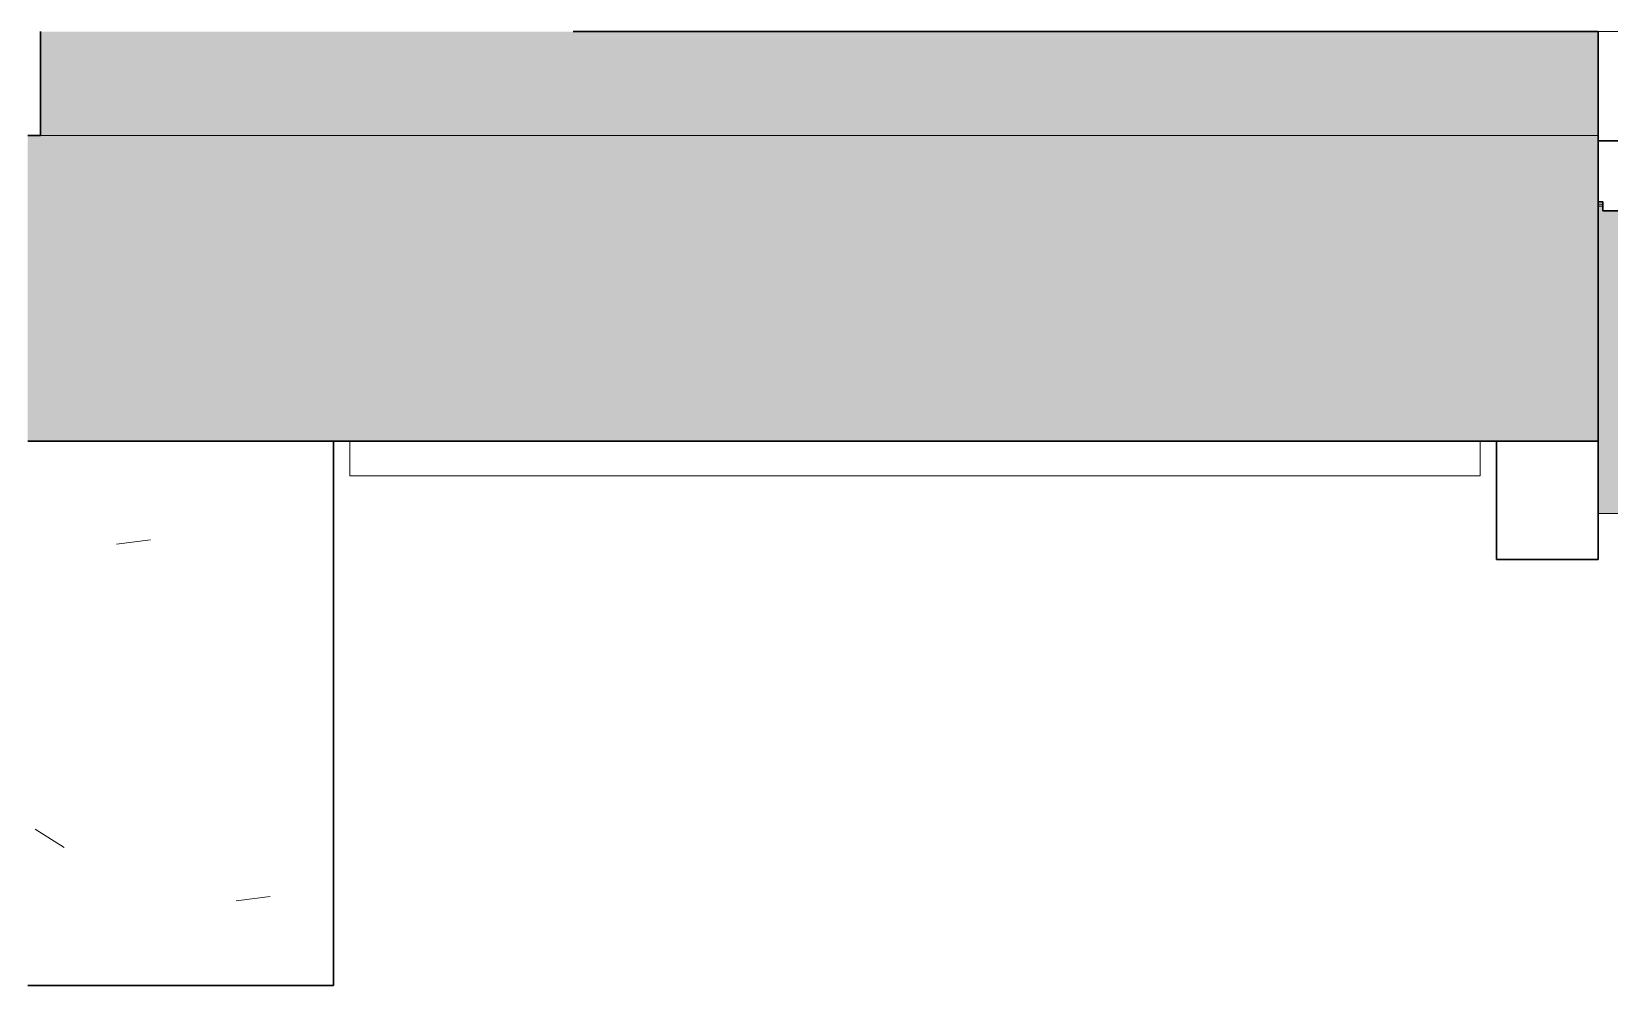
# Model space of a CAD drawing. Header units: millimetres. Extents: x 155927 to 295199, y -4084 to 97293.
# Drawn here: x 161621 to 163170, y 8434 to 9370 of the extents above; entities that cross this region are included whole.
import ezdxf

# ---------------------------------------------------------------- set-up
doc = ezdxf.new("R2010")
doc.units = ezdxf.units.MM
doc.header["$MEASUREMENT"] = 0
for name, color, linetype, lineweight in [('A-GLAZ', 7, 'CONTINUOUS', 9), ('A-GLAZ-CURT', 7, 'CONTINUOUS', 9), ('A-WALL', 7, 'CONTINUOUS', 9), ('A-WALL-PATT', 7, 'CONTINUOUS', 9), ('I-WALL', 7, 'CONTINUOUS', 9)]:
    doc.layers.add(name, color=color, linetype=linetype, lineweight=lineweight)

msp = doc.modelspace()

# ---------------------------------------------------------------- hatches: boundary and pattern name
at = {"layer": 'A-GLAZ'}
h = msp.add_hatch(color=256, dxfattribs=at)
h.paths.add_polyline_path([(174942.8, 9198.3), (174942.8, 9200.4), (174938.5, 9200.4), (174938.5, 9198.3)], flags=0)
h.paths.add_polyline_path([(173345.7, 9198.3), (173547.2, 9198.3), (173547.2, 9200.4), (172342.5, 9200.4), (172342.5, 9198.3), (172745.3, 9198.3)], flags=0)
h.paths.add_polyline_path([(170944.3, 9198.3), (170951.2, 9198.3), (170951.2, 9200.4), (169746.5, 9200.4), (169746.5, 9198.3), (169756.2, 9198.3)], flags=0)
h.paths.add_polyline_path([(168345.5, 9198.3), (168355.2, 9198.3), (168355.2, 9200.4), (167150.5, 9200.4), (167150.5, 9198.3), (167942.6, 9198.3)], flags=0)
h.paths.add_polyline_path([(165759.2, 9198.3), (165759.2, 9200.4), (164554.5, 9200.4), (164554.5, 9198.3), (165749.5, 9198.3)], flags=0)
h.paths.add_polyline_path([(163158.8, 9198.3), (163163.2, 9198.3), (163163.2, 9200.4), (163158.8, 9200.4)], flags=0)
msp.add_hatch(color=256, dxfattribs=at).paths.add_polyline_path([(175042.8, 8896.6), (175042.8, 8933.6), (174942.8, 8933.6), (174942.8, 9198.3), (174938.5, 9198.3), (174938.5, 9193.6), (173547.2, 9193.6), (173547.2, 9198.3), (172342.5, 9198.3), (172342.5, 9193.6), (170951.2, 9193.6), (170951.2, 9198.3), (169746.5, 9198.3), (169746.5, 9193.6), (168355.2, 9193.6), (168355.2, 9198.3), (167150.5, 9198.3), (167150.5, 9193.6), (165759.2, 9193.6), (165759.2, 9198.3), (164554.5, 9198.3), (164554.5, 9193.6), (163163.2, 9193.6), (163163.2, 9198.3), (163158.8, 9198.3), (163158.8, 8896.6), (174942.8, 8896.6)], flags=0)
at = {"layer": 'A-WALL-PATT'}
msp.add_hatch(color=256, dxfattribs=at).paths.add_polyline_path([(163158.8, 9267.6), (163158.8, 9369.6), (161630.3, 9369.6), (161630.3, 9267.6), (163139.9, 9267.6)], flags=0)
h = msp.add_hatch(color=256, dxfattribs=at)
h.paths.add_polyline_path([(231140.8, 8967.6), (231140.8, 9267.6), (230059.8, 9267.6), (230059.8, 8967.6), (230978.5, 8967.6)], flags=0)
h.paths.add_polyline_path([(228577.1, 8967.6), (228775.8, 8967.6), (228775.8, 9267.6), (227617.8, 9267.6), (227617.8, 8967.6)], flags=0)
h.paths.add_polyline_path([(225983.8, 8967.6), (225983.8, 9267.6), (224442.8, 9267.6), (224442.8, 8967.6), (224975.1, 8967.6)], flags=0)
h.paths.add_polyline_path([(209658.8, 8967.6), (209658.8, 9267.6), (208317.8, 9267.6), (208317.8, 8967.6), (209366.2, 8967.6)], flags=0)
h.paths.add_polyline_path([(203963.1, 8967.6), (204033.8, 8967.6), (204033.8, 9267.6), (202692.8, 9267.6), (202692.8, 8967.6), (203362.8, 8967.6)], flags=0)
h.paths.add_polyline_path([(199908.8, 8967.6), (199908.8, 9267.6), (197042.8, 9267.6), (197042.8, 8967.6), (198560, 8967.6)], flags=0)
h.paths.add_polyline_path([(194508.8, 8967.6), (194508.8, 9267.6), (191992.8, 9267.6), (191992.8, 8967.6), (193757.3, 8967.6)], flags=0)
h.paths.add_polyline_path([(190358.8, 8967.6), (190358.8, 9267.6), (187692.8, 9267.6), (187692.8, 8967.6), (188954.6, 8967.6)], flags=0)
h.paths.add_polyline_path([(184151.8, 8967.6), (184908.8, 8967.6), (184908.8, 9267.6), (183192.8, 9267.6), (183192.8, 8967.6), (183551.5, 8967.6)], flags=0)
h.paths.add_polyline_path([(176347.4, 8967.6), (176658.8, 8967.6), (176658.8, 9267.6), (174942.8, 9267.6), (174942.8, 8967.6), (175747, 8967.6)], flags=0)
h.paths.add_polyline_path([(162539.5, 8967.6), (163158.8, 8967.6), (163158.8, 9267.6), (161617.8, 9267.6), (161617.8, 8967.6)], flags=0)
h.paths.add_polyline_path([(159983.8, 8967.6), (159983.8, 9267.6), (159292.8, 9267.6), (159292.8, 8967.6), (159537.8, 8967.6)], flags=0)

# ---------------------------------------------------------------- linework, layer by layer
at = {"layer": 'A-GLAZ', "lineweight": 30}
for p, q in [((163218, 9262.5), (163158.8, 9262.5)), ((163158.8, 9202.6), (163163.2, 9202.6)), ((163163.2, 9202.6), (163163.2, 9193.6)), ((163163.2, 9193.6), (163224, 9193.6)), ((161917.8, 8433.6), (161917.8, 8967.6)), ((163058.8, 8967.6), (163058.8, 8851.6)), ((163158.8, 8851.6), (163158.8, 8967.6)), ((163058.8, 8851.6), (163158.8, 8851.6)), ((161617.8, 8433.6), (161917.8, 8433.6))]:
    msp.add_line(p, q, dxfattribs=at)
at = {"layer": 'A-GLAZ'}
for p, q in [((163158.8, 9200.4), (163163.2, 9200.4)), ((163158.8, 9198.3), (163163.2, 9198.3)), ((163158.8, 8896.6), (175042.8, 8896.6))]:
    msp.add_line(p, q, dxfattribs=at)
at = {"layer": 'A-GLAZ', "linetype": 'Continuous'}
for p, q in [((161704.8, 8866.6), (161738.1, 8870.9)), ((161625.1, 8586.9), (161653.4, 8568.9)), ((161822.4, 8516.5), (161855.6, 8520.9))]:
    msp.add_line(p, q, dxfattribs=at)
at = {"layer": 'A-GLAZ-CURT', "lineweight": 20}
for p, q in [((163042.8, 8967.6), (161933.8, 8967.6)), ((161933.8, 8967.6), (161933.8, 8933.6)), ((163042.8, 8933.6), (163042.8, 8967.6)), ((161933.8, 8933.6), (163042.8, 8933.6))]:
    msp.add_line(p, q, dxfattribs=at)
at = {"layer": 'A-WALL', "lineweight": 30}
for p, q in [((161630.3, 9267.6), (161617.8, 9267.6)), ((163158.8, 8967.6), (163158.8, 9267.6)), ((161617.8, 8967.6), (163158.8, 8967.6))]:
    msp.add_line(p, q, dxfattribs=at)
at = {"layer": 'A-WALL'}
msp.add_line((163158.8, 9267.6), (161630.3, 9267.6), dxfattribs=at)
at = {"layer": 'I-WALL', "lineweight": 30}
for p, q in [((161630.3, 9369.6), (161630.3, 9267.6)), ((163158.8, 9369.6), (162152.8, 9369.6)), ((163158.8, 9267.6), (163158.8, 9369.6))]:
    msp.add_line(p, q, dxfattribs=at)
at = {"layer": 'I-WALL'}
for p, q in [((163158.8, 9369.6), (164558.8, 9369.6)), ((161630.3, 9267.6), (163158.8, 9267.6))]:
    msp.add_line(p, q, dxfattribs=at)

doc.saveas('drawing.dxf')
